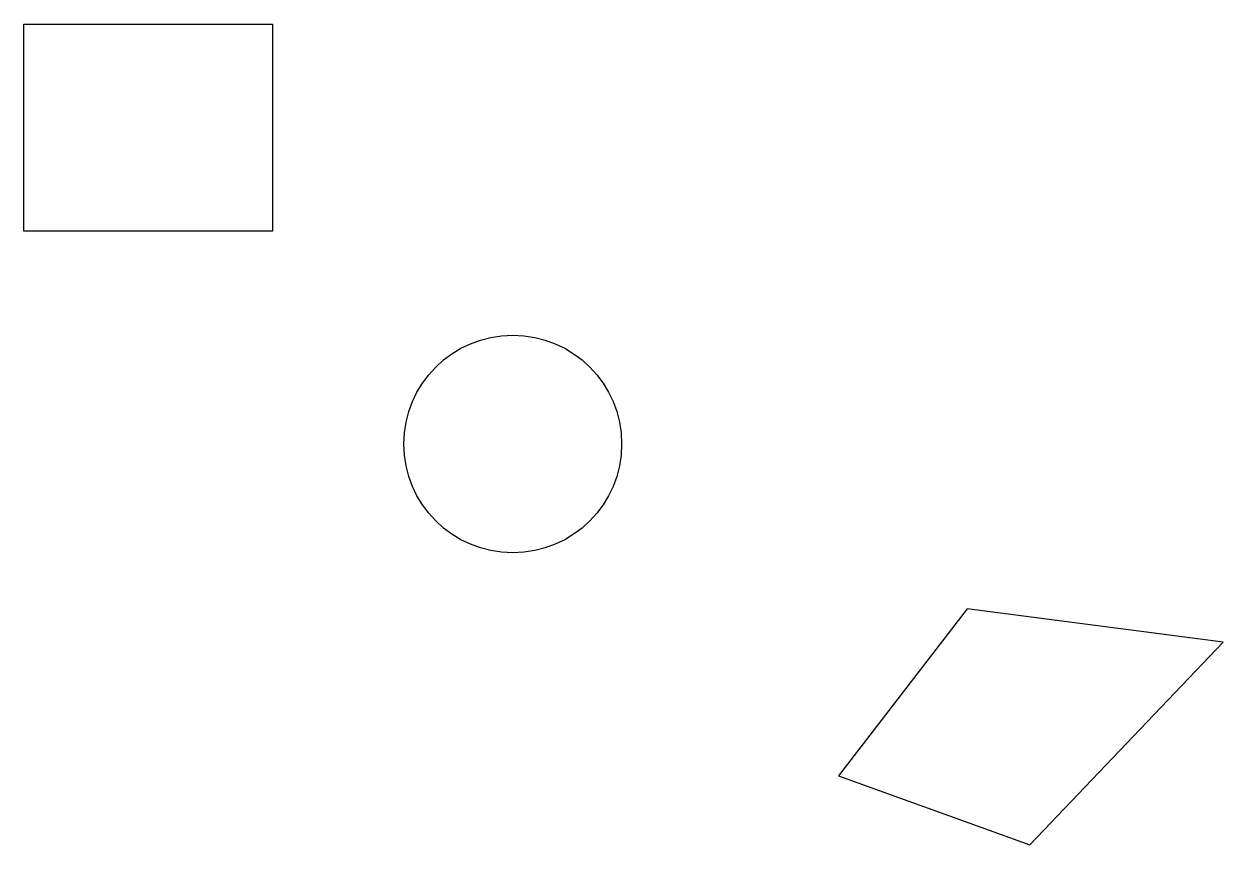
# Model space of a CAD drawing. Header units: feet. Extents: x 4122 to 5668, y 3029 to 4088.
import ezdxf

# ---------------------------------------------------------------- set-up
doc = ezdxf.new("R2010")
doc.units = ezdxf.units.FT
doc.header["$MEASUREMENT"] = 0

msp = doc.modelspace()

# ---------------------------------------------------------------- linework, layer by layer
at = {"elevation": 628}
msp.add_lwpolyline([(4122, 4088.2), (4442.2, 4088.2), (4442.2, 3821.2), (4122, 3821.2)], close=True, dxfattribs=at)
at = {"elevation": 796, "flags": 128}
msp.add_lwpolyline([(5418.6, 3029.5), (5667.7, 3291), (5338, 3334), (5172.1, 3118.9)], close=True, dxfattribs=at)
msp.add_circle((4752.1, 3546.6, 702), 140.4)

doc.saveas('drawing.dxf')
